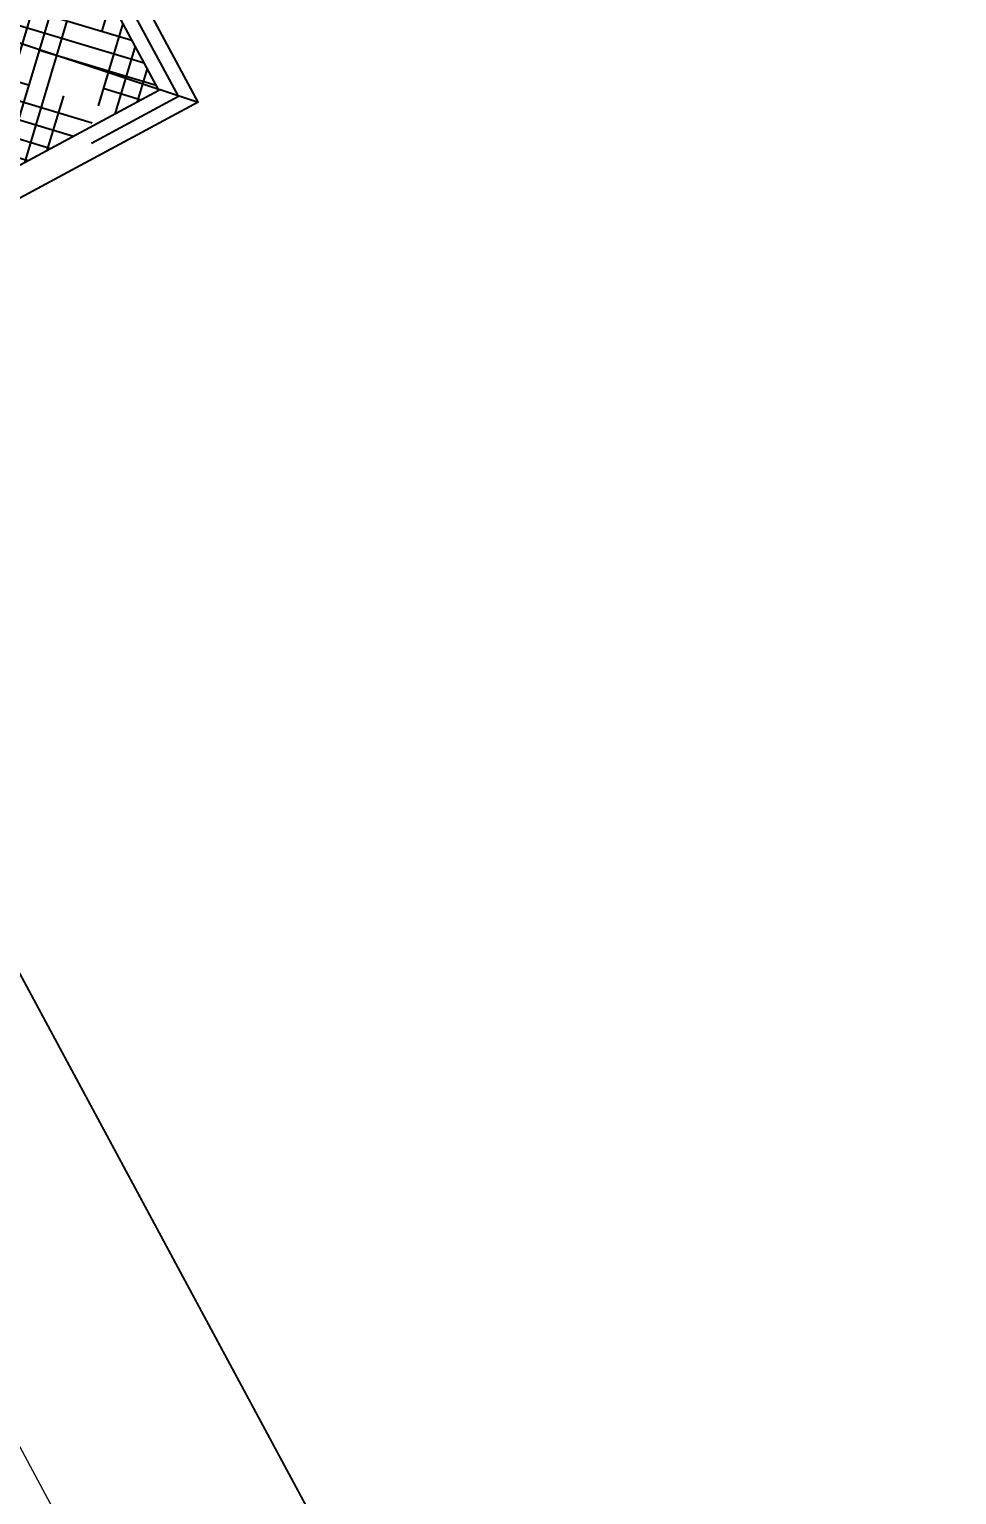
# Model space of a CAD drawing. Header units: inches. Extents: x -7660 to 802, y -193 to 3.
# Drawn here: x 316.573 to 316.996, y -152.798 to -152.13 of the extents above; entities that cross this region are included whole.
import ezdxf
from ezdxf import colors
from ezdxf.entities.mleader import LeaderData, LeaderLine
from ezdxf.math import Vec2, Vec3

# ---------------------------------------------------------------- set-up
doc = ezdxf.new("R2010")
doc.units = ezdxf.units.IN
doc.header["$MEASUREMENT"] = 0
doc.set_wipeout_variables(frame=1)
doc.layers.add('0-A INSTALAR', color=10, linetype='Continuous')
doc.layers.add('À INSTALAR', color=10, linetype='Continuous')
doc.styles.get("Standard").update_dxf_attribs({"font": 'arial.ttf'})

# ---------------------------------------------------------------- blocks, each defined once
blk = doc.blocks.new('*U332')
at = {"linetype": 'Continuous', "true_color": 0x939598}
h = blk.add_hatch(dxfattribs=at)
h.set_pattern_fill('HOUND', color=252, scale=0.07781485166917816, angle=135)
h.set_pattern_definition([(135, (23189.27117142202, 4963.724262901185), (-0.01719481540384413, 0.01031688924230648), [0.07781485166917816, -0.03890742583458908]), (225, (23189.27117142202, 4963.724262901185), (0.01719481540384413, 0.01031688924230648), [0.07781485166917818, -0.03890742583458909])])
h.paths.add_polyline_path([(40711.81952578435, 20616.68770633436), (40711.81952578438, 20617.1001580138), (40712.09368640527, 20617.1001580138), (40712.09368640525, 20616.68770633436)])
at = {"linetype": 'ByBlock', "lineweight": -3, "elevation": -4.579386081537542e-06}
for points in [[(40711.81172974774, 20616.70329840759), (40711.85980530685, 20616.70329840759), (40711.85980530687, 20617.06247717018), (40711.81172974776, 20617.10795405042), (40711.81172974774, 20616.70329840759), (40712.1027817813, 20616.70329840759), (40712.1027817813, 20616.6305353992), (40711.81172974774, 20616.6305353992)], [(40711.81172974776, 20617.10795405042), (40712.10278178132, 20617.10795405042), (40712.05600556163, 20617.06247717018), (40711.85980530687, 20617.06247717018)], [(40711.81952578435, 20616.68770633436), (40711.81952578438, 20617.1001580138), (40712.09368640527, 20617.1001580138), (40712.09368640525, 20616.68770633436)]]:
    blk.add_lwpolyline(points, close=True, dxfattribs=at)
at = {"elevation": -4.579386081537542e-06}
blk.add_lwpolyline([(40711.81562776605, 20617.07750816501), (40711.81562776607, 20617.10405603211), (40711.86500266461, 20617.10405603211)], dxfattribs=at)
blk = doc.blocks.new('*U335')
at = {"color": 4, "linetype": 'ByBlock', "rotation": 241.7342386315145}
blk.add_blockref('*U332', (41831.7612632743, 66237.22616739085), dxfattribs=at)
blk = doc.blocks.new('*U362')
at = {"lineweight": 5, "const_width": 1.28484624091928}
blk.add_lwpolyline([(375.8117220677653, 141.2327244468221), (252.0553835455725, 84.07705337399659, -0.414213562373095), (229.7428431342685, 92.29115749680432), (91.93062841459263, 390.6891078176111, -0.4142135623730534), (100.1447325374633, 413.0016482288479), (223.9010710596563, 470.1573193016735)], format="xyb", close=True, dxfattribs=at)
at = {"lineweight": 5}
blk.add_wipeout([(223.90107105965018, 470.15731930167783), (375.81172206776205, 141.2327244468206), (252.05538354554233, 84.07705337398275), (244.74694518939089, 82.52986440687349), (239.1979166746953, 83.5630270107522), (234.20728832760676, 86.4545408982083), (229.74284313425295, 92.29115749683803), (91.9306284145953, 390.68910781760525), (90.46715328061393, 396.0428225623507), (90.53074409810739, 399.9739532624196), (91.41660205133743, 403.54657468846233), (93.0289805937175, 406.7944899113272), (95.99360906022827, 410.2767800386317), (100.14473253743046, 413.00164822883994)], dxfattribs=at)
blk.add_line((297.3219447706578, 132.2886847202561), (166.199084898897, 416.2025069129767), dxfattribs=at)

msp = doc.modelspace()

# ---------------------------------------------------------------- block references
at = {"layer": '0-A INSTALAR', "color": 4, "linetype": 'ByBlock', "xscale": -1.700723616376009, "yscale": 1.70072361637601, "zscale": 1.70072361637601, "rotation": 180.0173893675326}
msp.add_blockref('*U335', (-68932.02813971853, 34889.60629940558, 3.671568425344808e-05), dxfattribs=at)

# ---------------------------------------------------------------- next in the draw order: block references
at = {"layer": 'À INSTALAR', "xscale": 0.001356852054730047, "yscale": 0.001356852054730047, "zscale": 0.001356852054730047, "rotation": 3.493752232565491}
msp.add_blockref('*U362', (316.2358814694405, -153.0898919342956, 2.113914413870166e-05), dxfattribs=at)

# ---------------------------------------------------------------- next in the draw order: leaders
at = {"layer": '0-A INSTALAR', "lineweight": 5}
ml = msp.add_multileader_mtext('Standard', dxfattribs=at)
ml.set_content('\\Fromans|c0;ANTENAS RF - SETOR 01\\P\\pxqltz;ANTENNA4805 2L4M 1.5M\\PAZ.:0° H=30,00M\\PA INSTALAR', color=256)
ml.set_leader_properties()
ml.build(insert=Vec2(0, 0))
ml.multileader.update_dxf_attribs({"text_left_attachment_type": 6, "text_right_attachment_type": 6, "dogleg_length": 1.400406144218922, "arrow_head_size": 0.1687146727679838})
ctx = ml.context
ctx.base_point, ctx.char_height, ctx.arrow_head_size, ctx.landing_gap_size, ctx.plane_origin = Vec3(317.9029895087439, -152.9470982083423), 0.15, 0.1687146727679838, 0.1687146727679838, Vec3(288.1753110336262, -157.0227771906073)
ctx.left_attachment, ctx.right_attachment, ctx.text_align_type = 6, 6, 2
notes = []
notes.append((ctx, [(0, (1, 1, 0), (317.8613800457847, -152.9470982083423), (1, 0), 0.04160946295920365, [(0, [(316.8410317080587, -151.6840591536686)], 0, [])])]))
ctx.mtext.insert, ctx.mtext.width, ctx.mtext.defined_height, ctx.mtext.alignment, ctx.mtext.line_spacing_style, ctx.mtext.flow_direction = Vec3(321.014561324369, -152.7670982083422), 3.410263189948227, 0.2149525438828299, 3, 2, 5
ctx.mtext.has_bg_fill, ctx.mtext.bg_color, ctx.mtext.bg_scale_factor, ctx.mtext.bg_transparency, ctx.mtext.use_window_bg_color = 1, -1027028792, 1.5, 0, 1
for ctx, leaders in notes:
    for number, flags, end, landing, length, lines in leaders:
        leader = LeaderData()
        leader.index, (leader.has_last_leader_line, leader.has_dogleg_vector, leader.attachment_direction) = number, flags
        leader.last_leader_point, leader.dogleg_vector, leader.dogleg_length = Vec3(end), Vec3(landing), length
        for number, points, colour, breaks in lines:
            line = LeaderLine()
            line.index, line.vertices, line.color, line.breaks = number, Vec3.list(points), colors.encode_raw_color(colour), breaks
            leader.lines.append(line)
        ctx.leaders.append(leader)

doc.saveas('drawing.dxf')
